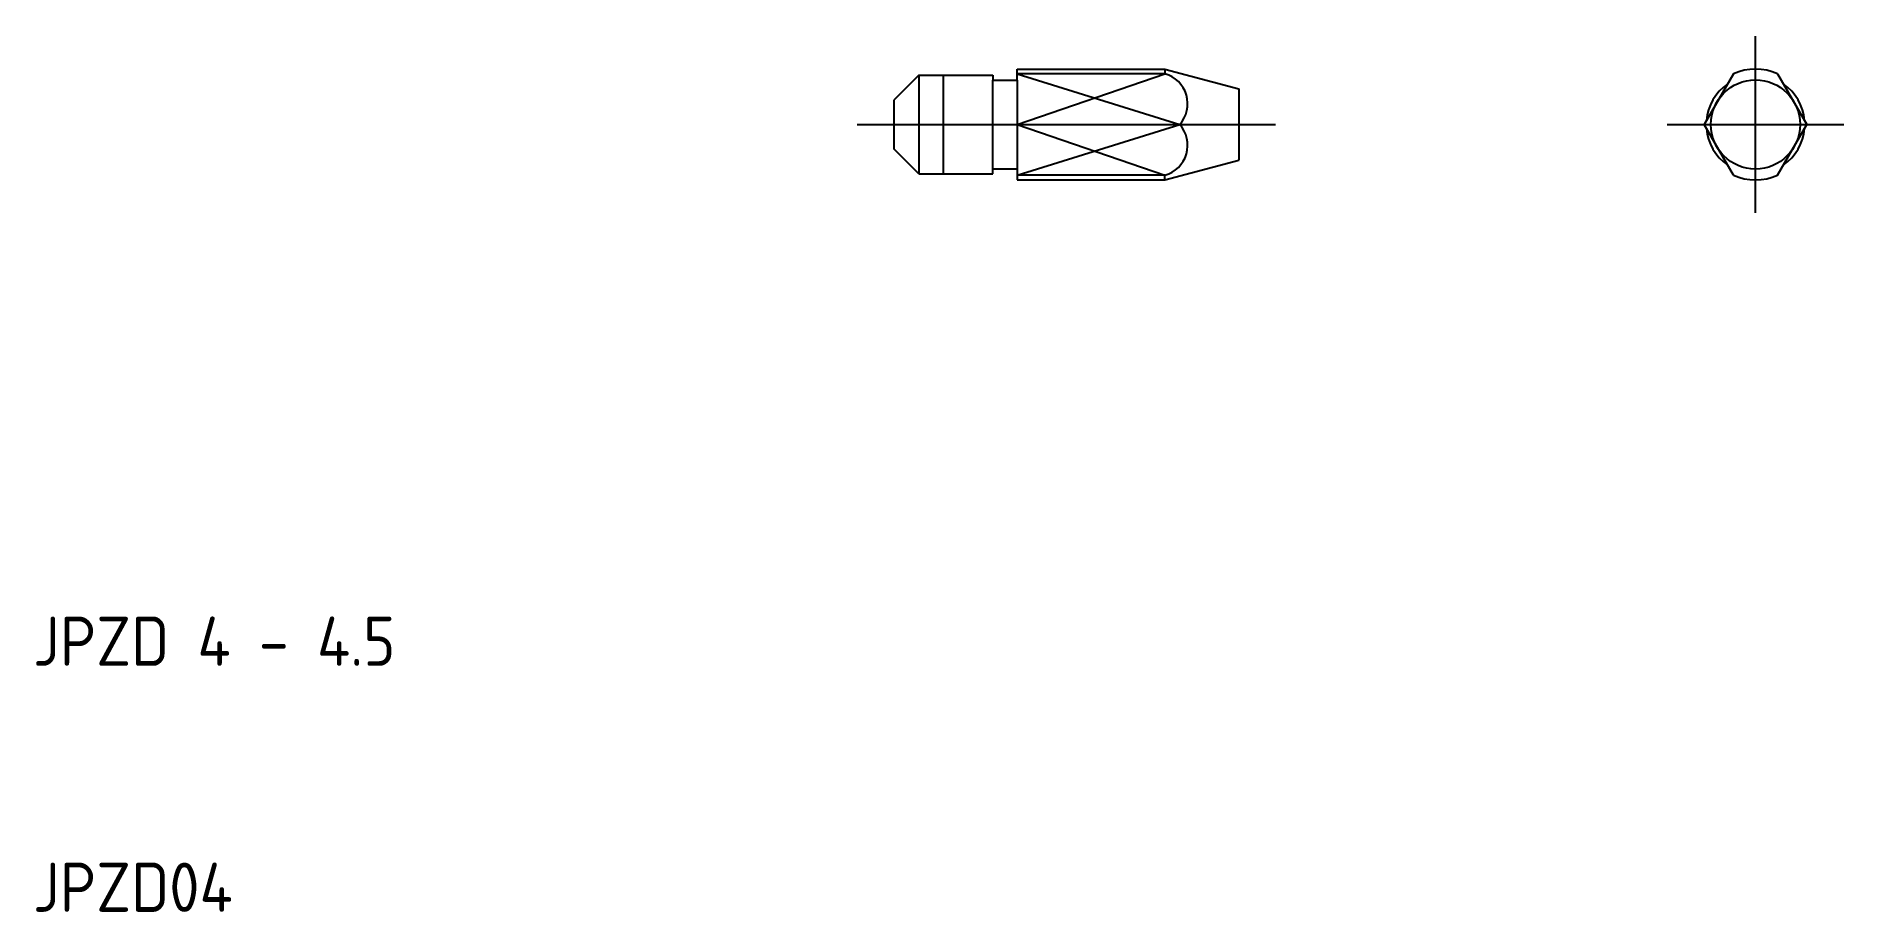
# Model space of a CAD drawing. Extents: x 10.1 to 83.6, y 10 to 45.6.
import ezdxf

# ---------------------------------------------------------------- set-up
doc = ezdxf.new("R2010")
doc.units = 0
doc.header["$LTSCALE"] = 0.25
doc.linetypes.add('CENTER', pattern=[50.8, 31.75, -6.35, 6.35, -6.35])
doc.layers.get('0').update_dxf_attribs({"linetype": 'CONTINUOUS'})
doc.layers.add('CENTER', color=1, linetype='CENTER')
doc.layers.add('PPMODEL2', color=3, linetype='CONTINUOUS')
doc.styles.get("Standard").update_dxf_attribs({"font": 'ISOCP.SHX', "bigfont": 'extfont.shx'})

msp = doc.modelspace()

# ---------------------------------------------------------------- linework, layer by layer
for p, q in [((50, 44.25), (56, 44.25)), ((50, 43.8), (50, 44.25)), ((56, 44.25), (59, 43.446152)), ((56, 44.25), (56, 44.062159)), ((46, 44), (45, 43)), ((46, 44), (46, 40)), ((46, 44), (49, 44)), ((47, 40), (47, 44)), ((49, 44), (49, 43.8)), ((49, 40.2), (49, 43.8)), ((49, 43.8), (50, 43.8)), ((56, 44.062159), (50, 44.062159)), ((50, 43.8), (50, 40.2)), ((59, 43.446152), (59, 40.553848)), ((79.1, 44.062159), (77.909412, 42)), ((80.9, 44.062159), (82.090588, 42)), ((45, 41), (45, 43)), ((50, 42), (56.6, 42)), ((79.1, 39.937841), (77.909412, 42)), ((80.9, 39.937841), (82.090588, 42)), ((46, 40), (45, 41)), ((56, 39.75), (59, 40.553848)), ((46, 40), (49, 40)), ((49, 40.2), (50, 40.2)), ((49, 40), (49, 40.2)), ((50, 40.2), (50, 39.75)), ((56, 39.937841), (50, 39.937841)), ((50, 39.75), (56, 39.75)), ((56, 39.75), (56, 39.937841))]:
    msp.add_line(p, q)
msp.add_circle((80, 42), 1.810502)
for centre, radius, start, end in [((80, 42), 2.25, 66.421822, 113.578178), ((55.656395, 42.843818), 1.265867, 318.195337, 74.250132), ((80, 42), 2, 124.857136, 175.142864), ((80, 42), 2, 4.857136, 55.142864), ((55.656395, 41.156182), 1.265867, 285.749868, 41.804663), ((80, 42), 2, 184.857136, 235.142864), ((80, 42), 2, 304.857136, 355.142864), ((80, 42), 2.25, 246.421822, 293.578178)]:
    msp.add_arc(centre, radius, start, end)
at = {"layer": 'CENTER', "color": 1, "linetype": 'CENTER'}
for p, q in [((80, 38.409412), (80, 45.590588)), ((43.5, 42), (60.5, 42)), ((76.409412, 42), (83.590588, 42))]:
    msp.add_line(p, q, dxfattribs=at)
at = {"layer": 'PPMODEL2'}
for p, q in [((50, 42), (56, 44.062159)), ((50, 44.062159), (56.6, 42)), ((50, 39.937841), (56.6, 42)), ((50, 42), (56, 39.937841))]:
    msp.add_line(p, q, dxfattribs=at)

# ---------------------------------------------------------------- texts
for s, p in [('JPZD 4 - 4.5', (10, 20)), ('JPZD04', (10, 10))]:
    msp.add_text(s, height=2).set_placement(p)

doc.saveas('drawing.dxf')
